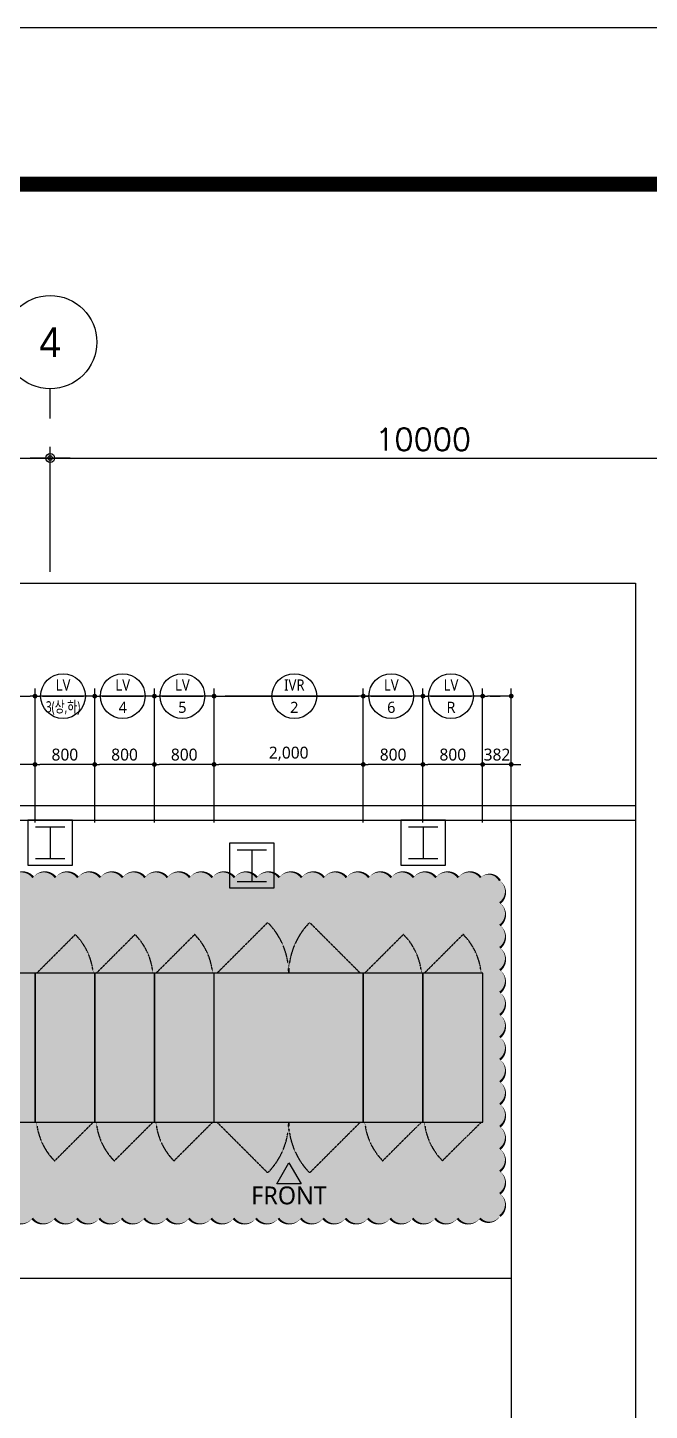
# Model space of a CAD drawing. Header units: millimetres. Extents: x -168200 to -84100, y 0 to 59400.
# Drawn here: x -124508 to -116176, y 40845 to 59400 of the extents above; entities that cross this region are included whole.
import ezdxf
from ezdxf.enums import TextEntityAlignment as Align
from ezdxf.xclip import XClip

# ---------------------------------------------------------------- set-up
doc = ezdxf.new("R2010")
doc.units = ezdxf.units.MM
doc.header["$XCLIPFRAME"] = 0
for name, pattern in [('CEN', [62, 60, -1, 0, -1]), ('CENTER', [55, 50, -2, 1, -2]), ('HIDDEN', [0.375, 0.25, -0.125])]:
    doc.linetypes.add(name, pattern=pattern)
doc.layers.get('Defpoints').update_dxf_attribs({"color": 167})
for name, color, linetype in [('arch', 8, 'Continuous'), ('cen', 1, 'CENTER'), ('DIM', 6, 'Continuous'), ('J', 7, 'Continuous'), ('SOL', 252, 'Continuous'), ('SYM', 3, 'Continuous'), ('XR-SHEET-SHT', 5, 'Continuous'), ('XREF', 7, 'CEN')]:
    doc.layers.add(name, color=color, linetype=linetype)
doc.styles.add('2', font='romanc.shx', dxfattribs={"bigfont": 'gsg1.shx'})
doc.styles.add('arch', font='romans.shx', dxfattribs={"bigfont": 'GHS.SHX'})
doc.styles.add('GHS', font='malgun.ttf')
doc.styles.add('굴림', font='')
doc.styles.add('맑은고딕', font='malgun.ttf')
doc.styles.get('굴림').set_extended_font_data('Gulim')
doc.dimstyles.new('Copy of PSD MI', dxfattribs={"dimscale": 100, "dimtxt": 1.5, "dimasz": 0.8, "dimexe": 1.25, "dimexo": 1.5, "dimgap": 0.6, "dimtad": 1, "dimdec": 0, "dimzin": 1, "dimdsep": 46, "dimlunit": 6, "dimtxsty": '맑은고딕', "dimblk": 'DOT', "dimcen": 2.5, "dimadec": 0, "dimazin": 0, "dimtfac": 1, "dimtdec": 0, "dimtix": 1, "dimtmove": 2, "dimatfit": 3, "dimfxl": 1, "dimtolj": 1, "dimtzin": 1, "dimarcsym": 0})
doc.dimstyles.new('치수~', dxfattribs={"dimscale": 200, "dimtxt": 3, "dimasz": 1.2, "dimexe": 1.5, "dimexo": 1.5, "dimgap": 1, "dimtad": 1, "dimdec": 0, "dimrnd": 0.25, "dimzin": 0, "dimdsep": 46, "dimtxsty": '2', "dimblk": 'Dimdot', "dimcen": 5, "dimclrd": 256, "dimclre": 256, "dimclrt": 256, "dimadec": 0, "dimazin": 0, "dimtfac": 1, "dimtdec": 0, "dimtix": 1, "dimtmove": 2, "dimatfit": 1, "dimldrblk": 'DIMDOT1', "dimfxl": 1, "dimtolj": 1, "dimtzin": 0, "dimarcsym": 0})

# ---------------------------------------------------------------- blocks, each defined once
blk = doc.blocks.new('Dimdot')
at = {"layer": 'arch', "linetype": 'Continuous'}
blk.add_line((-2.25, 0), (2.25, 0), dxfattribs=at)
for radius in [0.5, 0.25]:
    blk.add_circle((0, 0), radius, dxfattribs=at)
blk = doc.blocks.new('*D5')
at = {"layer": 'arch', "lineweight": -2, "transparency": 16777216}
for p, q in [((-134207, 52097), (-134207, 53775)), ((-134087, 53625), (-124327, 53625)), ((-124207, 52097), (-124207, 53775))]:
    blk.add_line(p, q, dxfattribs=at)
at = {"layer": 'Defpoints', "color": 0, "transparency": 16777216}
for p in [(-124207, 53625), (-134207, 51947), (-124207, 51947)]:
    blk.add_point(p, dxfattribs=at)
at = {"layer": 'arch', "lineweight": -2, "transparency": 16777216, "xscale": 120, "yscale": 120, "zscale": 120, "rotation": 180}
blk.add_blockref('Dimdot', (-134207, 53625), dxfattribs=at)
at = {"layer": 'arch', "lineweight": -2, "transparency": 16777216, "xscale": 120, "yscale": 120, "zscale": 120}
blk.add_blockref('Dimdot', (-124207, 53625), dxfattribs=at)
at = {"layer": 'arch', "transparency": 16777216, "insert": (-129207, 53875), "char_height": 300, "attachment_point": 5, "style": 'arch'}
blk.add_mtext('\\A1;10000', dxfattribs=at)
blk = doc.blocks.new('DIMDOT1')
blk.add_hatch(color=256).paths.add_polyline_path([(0.5, 0, 1), (-0.5, 0, 1)])
blk.add_line((-2, 0), (2, 0))
blk.add_circle((0, 0), 0.5)
blk = doc.blocks.new('*D6')
at = {"layer": 'arch', "lineweight": -2, "transparency": 16777216}
for p, q in [((-124207, 52097), (-124207, 53775)), ((-124087, 53625), (-114327, 53625)), ((-114207, 51865), (-114207, 53775))]:
    blk.add_line(p, q, dxfattribs=at)
at = {"layer": 'Defpoints', "color": 0, "transparency": 16777216}
for p in [(-114207, 53625), (-124207, 51947), (-114207, 51715)]:
    blk.add_point(p, dxfattribs=at)
at = {"layer": 'arch', "lineweight": -2, "transparency": 16777216, "xscale": 120, "yscale": 120, "zscale": 120, "rotation": 180}
blk.add_blockref('Dimdot', (-124207, 53625), dxfattribs=at)
at = {"layer": 'arch', "lineweight": -2, "transparency": 16777216, "xscale": 120, "yscale": 120, "zscale": 120}
blk.add_blockref('Dimdot', (-114207, 53625), dxfattribs=at)
at = {"layer": 'arch', "transparency": 16777216, "insert": (-119207, 53875), "char_height": 300, "attachment_point": 5, "style": 'arch'}
blk.add_mtext('\\A1;10000', dxfattribs=at)
blk = doc.blocks.new('H기둥')
at = {"color": 0, "ltscale": 200}
for p, q in [((105, 512), (495, 512)), ((300, 512), (300, 88)), ((105, 88), (495, 88))]:
    blk.add_line(p, q, dxfattribs=at)
blk.add_lwpolyline([(0, 0), (600, 0), (600, 600), (0, 600)], close=True, dxfattribs=at)
blk = doc.blocks.new('XR-A동', base_point=(461, 408))
at = {"layer": 'arch', "ltscale": 200}
for p, q in [((31397, 86337), (71525, 86337)), ((31397, 86137), (71525, 86137))]:
    blk.add_line(p, q, dxfattribs=at)
for p in [(48425, 85537), (53425, 85537), (51128, 85229)]:
    blk.add_blockref('H기둥', p, dxfattribs=at)
blk = doc.blocks.new('XR-FORM-EE', base_point=(461, 408))
at = {"layer": 'XR-SHEET-SHT', "color": 5}
blk.add_lwpolyline([(0, 118800), (168200, 118800), (168200, 0), (0, 0)], close=True, dxfattribs=at)
at = {"layer": 'XR-SHEET-SHT', "color": 5, "const_width": 400}
blk.add_lwpolyline([(9300, 114600), (163900, 114600), (163900, 4200), (9300, 4200)], close=True, dxfattribs=at)
blk = doc.blocks.new('DOT')
at = {"layer": 'cen', "color": 0, "linetype": 'ByBlock'}
blk.add_line((-0.5, 0), (-1, 0), dxfattribs=at)
at = {"layer": 'cen', "color": 0, "linetype": 'ByBlock', "const_width": 0.5}
blk.add_lwpolyline([(-0.25, 0, 1), (0.25, 0, 1)], format="xyb", close=True, dxfattribs=at)
blk = doc.blocks.new('*D25')
at = {"layer": 'Defpoints', "color": 0, "transparency": 16777216}
for p in [(-126710, 49513), (-126710, 48612), (-124410, 48612)]:
    blk.add_point(p, dxfattribs=at)
at = {"layer": 'DIM', "color": 0, "lineweight": -2, "ltscale": 2, "transparency": 16777216}
for p, q in [((-126710, 48732), (-126710, 49613)), ((-124410, 48732), (-124410, 49613)), ((-124474, 49513), (-126646, 49513))]:
    blk.add_line(p, q, dxfattribs=at)
at = {"layer": 'DIM', "color": 0, "lineweight": -2, "transparency": 16777216, "xscale": 64, "yscale": 64, "zscale": 64, "rotation": 180}
blk.add_blockref('DOT', (-126710, 49513), dxfattribs=at)
at = {"layer": 'DIM', "color": 0, "lineweight": -2, "transparency": 16777216, "xscale": 64, "yscale": 64, "zscale": 64}
blk.add_blockref('DOT', (-124410, 49513), dxfattribs=at)
at = {"layer": 'DIM', "color": 3, "transparency": 16777216, "insert": (-125560, 49657), "char_height": 160, "attachment_point": 5, "style": '맑은고딕'}
blk.add_mtext('\\A1;2,300', dxfattribs=at)
blk = doc.blocks.new('*D26')
at = {"layer": 'Defpoints', "color": 0, "transparency": 16777216}
for p in [(-124410, 49513), (-124410, 48612), (-123610, 48612)]:
    blk.add_point(p, dxfattribs=at)
at = {"layer": 'DIM', "color": 0, "lineweight": -2, "ltscale": 2, "transparency": 16777216}
for p, q in [((-124410, 48732), (-124410, 49613)), ((-123610, 48732), (-123610, 49613)), ((-123674, 49513), (-124346, 49513))]:
    blk.add_line(p, q, dxfattribs=at)
at = {"layer": 'DIM', "color": 0, "lineweight": -2, "transparency": 16777216, "xscale": 64, "yscale": 64, "zscale": 64, "rotation": 180}
blk.add_blockref('DOT', (-124410, 49513), dxfattribs=at)
at = {"layer": 'DIM', "color": 0, "lineweight": -2, "transparency": 16777216, "xscale": 64, "yscale": 64, "zscale": 64}
blk.add_blockref('DOT', (-123610, 49513), dxfattribs=at)
at = {"layer": 'DIM', "color": 3, "transparency": 16777216, "insert": (-124010, 49644), "char_height": 160, "attachment_point": 5, "style": '맑은고딕'}
blk.add_mtext('\\A1;800', dxfattribs=at)
blk = doc.blocks.new('*D27')
at = {"layer": 'Defpoints', "color": 0, "transparency": 16777216}
for p in [(-123610, 49513), (-123610, 48612), (-122810, 48612)]:
    blk.add_point(p, dxfattribs=at)
at = {"layer": 'DIM', "color": 0, "lineweight": -2, "ltscale": 2, "transparency": 16777216}
for p, q in [((-123610, 48732), (-123610, 49613)), ((-122810, 48732), (-122810, 49613)), ((-122874, 49513), (-123546, 49513))]:
    blk.add_line(p, q, dxfattribs=at)
at = {"layer": 'DIM', "color": 0, "lineweight": -2, "transparency": 16777216, "xscale": 64, "yscale": 64, "zscale": 64, "rotation": 180}
blk.add_blockref('DOT', (-123610, 49513), dxfattribs=at)
at = {"layer": 'DIM', "color": 0, "lineweight": -2, "transparency": 16777216, "xscale": 64, "yscale": 64, "zscale": 64}
blk.add_blockref('DOT', (-122810, 49513), dxfattribs=at)
at = {"layer": 'DIM', "color": 3, "transparency": 16777216, "insert": (-123210, 49644), "char_height": 160, "attachment_point": 5, "style": '맑은고딕'}
blk.add_mtext('\\A1;800', dxfattribs=at)
blk = doc.blocks.new('*D28')
at = {"layer": 'Defpoints', "color": 0, "transparency": 16777216}
for p in [(-122810, 49513), (-122810, 48612), (-122010, 48612)]:
    blk.add_point(p, dxfattribs=at)
at = {"layer": 'DIM', "color": 0, "lineweight": -2, "ltscale": 2, "transparency": 16777216}
for p, q in [((-122810, 48732), (-122810, 49613)), ((-122010, 48732), (-122010, 49613)), ((-122074, 49513), (-122746, 49513))]:
    blk.add_line(p, q, dxfattribs=at)
at = {"layer": 'DIM', "color": 0, "lineweight": -2, "transparency": 16777216, "xscale": 64, "yscale": 64, "zscale": 64, "rotation": 180}
blk.add_blockref('DOT', (-122810, 49513), dxfattribs=at)
at = {"layer": 'DIM', "color": 0, "lineweight": -2, "transparency": 16777216, "xscale": 64, "yscale": 64, "zscale": 64}
blk.add_blockref('DOT', (-122010, 49513), dxfattribs=at)
at = {"layer": 'DIM', "color": 3, "transparency": 16777216, "insert": (-122410, 49644), "char_height": 160, "attachment_point": 5, "style": '맑은고딕'}
blk.add_mtext('\\A1;800', dxfattribs=at)
blk = doc.blocks.new('*D31')
at = {"layer": 'Defpoints', "color": 0, "transparency": 16777216}
for p in [(-122010, 49513), (-122010, 48612), (-120010, 48612)]:
    blk.add_point(p, dxfattribs=at)
at = {"layer": 'DIM', "color": 0, "lineweight": -2, "ltscale": 2, "transparency": 16777216}
for p, q in [((-122010, 48732), (-122010, 49613)), ((-120010, 48732), (-120010, 49613)), ((-120074, 49513), (-121946, 49513))]:
    blk.add_line(p, q, dxfattribs=at)
at = {"layer": 'DIM', "color": 0, "lineweight": -2, "transparency": 16777216, "xscale": 64, "yscale": 64, "zscale": 64, "rotation": 180}
blk.add_blockref('DOT', (-122010, 49513), dxfattribs=at)
at = {"layer": 'DIM', "color": 0, "lineweight": -2, "transparency": 16777216, "xscale": 64, "yscale": 64, "zscale": 64}
blk.add_blockref('DOT', (-120010, 49513), dxfattribs=at)
at = {"layer": 'DIM', "color": 3, "transparency": 16777216, "insert": (-121010, 49657), "char_height": 160, "attachment_point": 5, "style": '맑은고딕'}
blk.add_mtext('\\A1;2,000', dxfattribs=at)
blk = doc.blocks.new('*D32')
at = {"layer": 'Defpoints', "color": 0, "transparency": 16777216}
for p in [(-120010, 49513), (-120010, 48612), (-119210, 48612)]:
    blk.add_point(p, dxfattribs=at)
at = {"layer": 'DIM', "color": 0, "lineweight": -2, "ltscale": 2, "transparency": 16777216}
for p, q in [((-120010, 48732), (-120010, 49613)), ((-119210, 48732), (-119210, 49613)), ((-119274, 49513), (-119946, 49513))]:
    blk.add_line(p, q, dxfattribs=at)
at = {"layer": 'DIM', "color": 0, "lineweight": -2, "transparency": 16777216, "xscale": 64, "yscale": 64, "zscale": 64, "rotation": 180}
blk.add_blockref('DOT', (-120010, 49513), dxfattribs=at)
at = {"layer": 'DIM', "color": 0, "lineweight": -2, "transparency": 16777216, "xscale": 64, "yscale": 64, "zscale": 64}
blk.add_blockref('DOT', (-119210, 49513), dxfattribs=at)
at = {"layer": 'DIM', "color": 3, "transparency": 16777216, "insert": (-119610, 49644), "char_height": 160, "attachment_point": 5, "style": '맑은고딕'}
blk.add_mtext('\\A1;800', dxfattribs=at)
blk = doc.blocks.new('*D33')
at = {"layer": 'Defpoints', "color": 0, "transparency": 16777216}
for p in [(-119210, 49513), (-119210, 48612), (-118410, 48612)]:
    blk.add_point(p, dxfattribs=at)
at = {"layer": 'DIM', "color": 0, "lineweight": -2, "ltscale": 2, "transparency": 16777216}
for p, q in [((-119210, 48732), (-119210, 49613)), ((-118410, 48732), (-118410, 49613)), ((-118474, 49513), (-119146, 49513))]:
    blk.add_line(p, q, dxfattribs=at)
at = {"layer": 'DIM', "color": 0, "lineweight": -2, "transparency": 16777216, "xscale": 64, "yscale": 64, "zscale": 64, "rotation": 180}
blk.add_blockref('DOT', (-119210, 49513), dxfattribs=at)
at = {"layer": 'DIM', "color": 0, "lineweight": -2, "transparency": 16777216, "xscale": 64, "yscale": 64, "zscale": 64}
blk.add_blockref('DOT', (-118410, 49513), dxfattribs=at)
at = {"layer": 'DIM', "color": 3, "transparency": 16777216, "insert": (-118810, 49644), "char_height": 160, "attachment_point": 5, "style": '맑은고딕'}
blk.add_mtext('\\A1;800', dxfattribs=at)
blk = doc.blocks.new('*D40')
at = {"layer": 'Defpoints', "color": 0, "transparency": 16777216}
for p in [(-119210, 50430), (-119210, 48613), (-118410, 48613)]:
    blk.add_point(p, dxfattribs=at)
at = {"layer": 'DIM', "color": 0, "lineweight": -2, "ltscale": 2, "transparency": 16777216}
for p, q in [((-119210, 48733), (-119210, 50530)), ((-118410, 48733), (-118410, 50530)), ((-118474, 50430), (-119146, 50430))]:
    blk.add_line(p, q, dxfattribs=at)
at = {"layer": 'DIM', "color": 0, "lineweight": -2, "transparency": 16777216, "xscale": 64, "yscale": 64, "zscale": 64, "rotation": 180}
blk.add_blockref('DOT', (-119210, 50430), dxfattribs=at)
at = {"layer": 'DIM', "color": 0, "lineweight": -2, "transparency": 16777216, "xscale": 64, "yscale": 64, "zscale": 64}
blk.add_blockref('DOT', (-118410, 50430), dxfattribs=at)
blk = doc.blocks.new('*D41')
at = {"layer": 'Defpoints', "color": 0, "transparency": 16777216}
for p in [(-120010, 50430), (-120010, 48613), (-119210, 48613)]:
    blk.add_point(p, dxfattribs=at)
at = {"layer": 'DIM', "color": 0, "lineweight": -2, "ltscale": 2, "transparency": 16777216}
for p, q in [((-120010, 48733), (-120010, 50530)), ((-119210, 48733), (-119210, 50530)), ((-119274, 50430), (-119946, 50430))]:
    blk.add_line(p, q, dxfattribs=at)
at = {"layer": 'DIM', "color": 0, "lineweight": -2, "transparency": 16777216, "xscale": 64, "yscale": 64, "zscale": 64, "rotation": 180}
blk.add_blockref('DOT', (-120010, 50430), dxfattribs=at)
at = {"layer": 'DIM', "color": 0, "lineweight": -2, "transparency": 16777216, "xscale": 64, "yscale": 64, "zscale": 64}
blk.add_blockref('DOT', (-119210, 50430), dxfattribs=at)
blk = doc.blocks.new('*D42')
at = {"layer": 'Defpoints', "color": 0, "transparency": 16777216}
for p in [(-120010, 50430), (-122010, 48613), (-120010, 48613)]:
    blk.add_point(p, dxfattribs=at)
at = {"layer": 'DIM', "color": 0, "lineweight": -2, "ltscale": 2, "transparency": 16777216}
for p, q in [((-122010, 48733), (-122010, 50530)), ((-120010, 48733), (-120010, 50530)), ((-121946, 50430), (-120074, 50430))]:
    blk.add_line(p, q, dxfattribs=at)
at = {"layer": 'DIM', "color": 0, "lineweight": -2, "transparency": 16777216, "xscale": 64, "yscale": 64, "zscale": 64, "rotation": 180}
blk.add_blockref('DOT', (-122010, 50430), dxfattribs=at)
at = {"layer": 'DIM', "color": 0, "lineweight": -2, "transparency": 16777216, "xscale": 64, "yscale": 64, "zscale": 64}
blk.add_blockref('DOT', (-120010, 50430), dxfattribs=at)
blk = doc.blocks.new('*D43')
at = {"layer": 'Defpoints', "color": 0, "transparency": 16777216}
for p in [(-122810, 50430), (-122810, 48613), (-122010, 48613)]:
    blk.add_point(p, dxfattribs=at)
at = {"layer": 'DIM', "color": 0, "lineweight": -2, "ltscale": 2, "transparency": 16777216}
for p, q in [((-122810, 48733), (-122810, 50530)), ((-122010, 48733), (-122010, 50530)), ((-122074, 50430), (-122746, 50430))]:
    blk.add_line(p, q, dxfattribs=at)
at = {"layer": 'DIM', "color": 0, "lineweight": -2, "transparency": 16777216, "xscale": 64, "yscale": 64, "zscale": 64, "rotation": 180}
blk.add_blockref('DOT', (-122810, 50430), dxfattribs=at)
at = {"layer": 'DIM', "color": 0, "lineweight": -2, "transparency": 16777216, "xscale": 64, "yscale": 64, "zscale": 64}
blk.add_blockref('DOT', (-122010, 50430), dxfattribs=at)
blk = doc.blocks.new('*D44')
at = {"layer": 'Defpoints', "color": 0, "transparency": 16777216}
for p in [(-123610, 50430), (-123610, 48613), (-122810, 48613)]:
    blk.add_point(p, dxfattribs=at)
at = {"layer": 'DIM', "color": 0, "lineweight": -2, "ltscale": 2, "transparency": 16777216}
for p, q in [((-123610, 48733), (-123610, 50530)), ((-122810, 48733), (-122810, 50530)), ((-122874, 50430), (-123546, 50430))]:
    blk.add_line(p, q, dxfattribs=at)
at = {"layer": 'DIM', "color": 0, "lineweight": -2, "transparency": 16777216, "xscale": 64, "yscale": 64, "zscale": 64, "rotation": 180}
blk.add_blockref('DOT', (-123610, 50430), dxfattribs=at)
at = {"layer": 'DIM', "color": 0, "lineweight": -2, "transparency": 16777216, "xscale": 64, "yscale": 64, "zscale": 64}
blk.add_blockref('DOT', (-122810, 50430), dxfattribs=at)
blk = doc.blocks.new('*D45')
at = {"layer": 'Defpoints', "color": 0, "transparency": 16777216}
for p in [(-124410, 50430), (-124410, 48613), (-123610, 48613)]:
    blk.add_point(p, dxfattribs=at)
at = {"layer": 'DIM', "color": 0, "lineweight": -2, "ltscale": 2, "transparency": 16777216}
for p, q in [((-124410, 48733), (-124410, 50530)), ((-123610, 48733), (-123610, 50530)), ((-123674, 50430), (-124346, 50430))]:
    blk.add_line(p, q, dxfattribs=at)
at = {"layer": 'DIM', "color": 0, "lineweight": -2, "transparency": 16777216, "xscale": 64, "yscale": 64, "zscale": 64, "rotation": 180}
blk.add_blockref('DOT', (-124410, 50430), dxfattribs=at)
at = {"layer": 'DIM', "color": 0, "lineweight": -2, "transparency": 16777216, "xscale": 64, "yscale": 64, "zscale": 64}
blk.add_blockref('DOT', (-123610, 50430), dxfattribs=at)
blk = doc.blocks.new('*D46')
at = {"layer": 'Defpoints', "color": 0, "transparency": 16777216}
for p in [(-124410, 50430), (-126710, 48613), (-124410, 48613)]:
    blk.add_point(p, dxfattribs=at)
at = {"layer": 'DIM', "color": 0, "lineweight": -2, "ltscale": 2, "transparency": 16777216}
for p, q in [((-126710, 48733), (-126710, 50530)), ((-124410, 48733), (-124410, 50530)), ((-126646, 50430), (-124474, 50430))]:
    blk.add_line(p, q, dxfattribs=at)
at = {"layer": 'DIM', "color": 0, "lineweight": -2, "transparency": 16777216, "xscale": 64, "yscale": 64, "zscale": 64, "rotation": 180}
blk.add_blockref('DOT', (-126710, 50430), dxfattribs=at)
at = {"layer": 'DIM', "color": 0, "lineweight": -2, "transparency": 16777216, "xscale": 64, "yscale": 64, "zscale": 64}
blk.add_blockref('DOT', (-124410, 50430), dxfattribs=at)
blk = doc.blocks.new('*D50')
at = {"layer": 'Defpoints', "color": 0, "transparency": 16777216}
for p in [(-118410, 49513), (-118410, 48612), (-118027, 48612)]:
    blk.add_point(p, dxfattribs=at)
at = {"layer": 'DIM', "color": 0, "lineweight": -2, "ltscale": 2, "transparency": 16777216}
for p, q in [((-118410, 48732), (-118410, 49613)), ((-118027, 48732), (-118027, 49613)), ((-118474, 49513), (-118538, 49513)), ((-118027, 49513), (-118410, 49513)), ((-117963, 49513), (-117899, 49513))]:
    blk.add_line(p, q, dxfattribs=at)
at = {"layer": 'DIM', "color": 0, "lineweight": -2, "transparency": 16777216, "xscale": 64, "yscale": 64, "zscale": 64}
blk.add_blockref('DOT', (-118410, 49513), dxfattribs=at)
at = {"layer": 'DIM', "color": 0, "lineweight": -2, "transparency": 16777216, "xscale": 64, "yscale": 64, "zscale": 64, "rotation": 180}
blk.add_blockref('DOT', (-118027, 49513), dxfattribs=at)
at = {"layer": 'DIM', "color": 3, "transparency": 16777216, "insert": (-118218, 49644), "char_height": 160, "attachment_point": 5, "style": '맑은고딕'}
blk.add_mtext('\\A1;382', dxfattribs=at)
blk = doc.blocks.new('*D51')
at = {"layer": 'Defpoints', "color": 0, "transparency": 16777216}
for p in [(-118410, 50430), (-118410, 48613), (-118027, 48613)]:
    blk.add_point(p, dxfattribs=at)
at = {"layer": 'DIM', "color": 0, "lineweight": -2, "ltscale": 2, "transparency": 16777216}
for p, q in [((-118410, 48733), (-118410, 50530)), ((-118027, 48733), (-118027, 50530)), ((-118091, 50430), (-118346, 50430))]:
    blk.add_line(p, q, dxfattribs=at)
at = {"layer": 'DIM', "color": 0, "lineweight": -2, "transparency": 16777216, "xscale": 64, "yscale": 64, "zscale": 64, "rotation": 180}
blk.add_blockref('DOT', (-118410, 50430), dxfattribs=at)
at = {"layer": 'DIM', "color": 0, "lineweight": -2, "transparency": 16777216, "xscale": 64, "yscale": 64, "zscale": 64}
blk.add_blockref('DOT', (-118027, 50430), dxfattribs=at)

msp = doc.modelspace()

# ---------------------------------------------------------------- hatches: boundary and pattern name
at = {"layer": 'SOL'}
msp.add_hatch(color=256, dxfattribs=at).paths.add_polyline_path([(-137634.8, 47996.1, -0.5), (-137334.8, 47996.1, -0.5), (-137034.8, 47996.1, -0.5), (-136734.8, 47996.1, -0.5), (-136434.8, 47996.1, -0.5), (-136134.8, 47996.1, -0.5), (-135834.8, 47996.1, -0.5), (-135534.8, 47996.1, -0.5), (-135234.8, 47996.1, -0.5), (-134934.8, 47996.1, -0.5), (-134634.8, 47996.1, -0.5), (-134334.8, 47996.1, -0.5), (-134034.8, 47996.1, -0.5), (-133734.8, 47996.1, -0.5), (-133434.8, 47996.1, -0.5), (-133134.8, 47996.1, -0.5), (-132834.8, 47996.1, -0.5), (-132534.8, 47996.1, -0.5), (-132234.8, 47996.1, -0.5), (-131934.8, 47996.1, -0.5), (-131634.8, 47996.1, -0.5), (-131334.8, 47996.1, -0.5), (-131034.8, 47996.1, -0.5), (-130734.8, 47996.1, -0.5), (-130434.8, 47996.1, -0.5), (-130134.8, 47996.1, -0.5), (-129834.8, 47996.1, -0.5), (-129534.8, 47996.1, -0.5), (-129234.8, 47996.1, -0.5), (-128934.8, 47996.1, -0.5), (-128634.8, 47996.1, -0.5), (-128334.8, 47996.1, -0.5), (-128034.8, 47996.1, -0.5), (-127734.8, 47996.1, -0.5), (-127434.8, 47996.1, -0.5), (-127134.8, 47996.1, -0.5), (-126834.8, 47996.1, -0.5), (-126534.8, 47996.1, -0.5), (-126234.8, 47996.1, -0.5), (-125934.8, 47996.1, -0.5), (-125634.8, 47996.1, -0.5), (-125334.8, 47996.1, -0.5), (-125034.8, 47996.1, -0.5), (-124734.8, 47996.1, -0.5), (-124434.8, 47996.1, -0.5), (-124134.8, 47996.1, -0.5), (-123834.8, 47996.1, -0.5), (-123534.8, 47996.1, -0.5), (-123234.8, 47996.1, -0.5), (-122934.8, 47996.1, -0.5), (-122634.8, 47996.1, -0.5), (-122334.8, 47996.1, -0.5), (-122034.8, 47996.1, -0.5), (-121734.8, 47996.1, -0.5), (-121434.8, 47996.1, -0.5), (-121134.8, 47996.1, -0.5), (-120834.8, 47996.1, -0.5), (-120534.8, 47996.1, -0.5), (-120234.8, 47996.1, -0.5), (-119934.8, 47996.1, -0.5), (-119634.8, 47996.1, -0.5), (-119334.8, 47996.1, -0.5), (-119034.8, 47996.1, -0.5), (-118734.8, 47996.1, -0.5), (-118434.8, 47996.1, -0.5), (-118178.9, 47952, -0.5), (-118178.9, 47652, -0.5), (-118178.9, 47352, -0.5), (-118178.9, 47052, -0.5), (-118178.9, 46752, -0.5), (-118178.9, 46452, -0.5), (-118178.9, 46152, -0.5), (-118178.9, 45852, -0.5), (-118178.9, 45552, -0.5), (-118178.9, 45252, -0.5), (-118178.9, 44952, -0.5), (-118178.9, 44652, -0.5), (-118178.9, 44352, -0.5), (-118178.9, 44052, -0.5), (-118178.9, 43752, -0.5), (-118178.9, 43452, -0.5), (-118448.5, 43421.6, -0.5), (-118748.5, 43421.6, -0.5), (-119048.5, 43421.6, -0.5), (-119348.5, 43421.6, -0.5), (-119648.5, 43421.6, -0.5), (-119948.5, 43421.6, -0.5), (-120248.5, 43421.6, -0.5), (-120548.5, 43421.6, -0.5), (-120848.5, 43421.6, -0.5), (-121148.5, 43421.6, -0.5), (-121448.5, 43421.6, -0.5), (-121748.5, 43421.6, -0.5), (-122048.5, 43421.6, -0.5), (-122348.5, 43421.6, -0.5), (-122648.5, 43421.6, -0.5), (-122948.5, 43421.6, -0.5), (-123248.5, 43421.6, -0.5), (-123548.5, 43421.6, -0.5), (-123848.5, 43421.6, -0.5), (-124148.5, 43421.6, -0.5), (-124448.5, 43421.6, -0.5), (-124748.5, 43421.6, -0.5), (-125048.5, 43421.6, -0.5), (-125348.5, 43421.6, -0.5), (-125648.5, 43421.6, -0.5), (-125948.5, 43421.6, -0.5), (-126248.5, 43421.6, -0.5), (-126548.5, 43421.6, -0.5), (-126848.5, 43421.6, -0.5), (-127148.5, 43421.6, -0.5), (-127448.5, 43421.6, -0.5), (-127748.5, 43421.6, -0.5), (-128048.5, 43421.6, -0.5), (-128348.5, 43421.6, -0.5), (-128648.5, 43421.6, -0.5), (-128948.5, 43421.6, -0.5), (-129248.5, 43421.6, -0.5), (-129548.5, 43421.6, -0.5), (-129848.5, 43421.6, -0.5), (-130148.5, 43421.6, -0.5), (-130448.5, 43421.6, -0.5), (-130748.5, 43421.6, -0.5), (-131048.5, 43421.6, -0.5), (-131348.5, 43421.6, -0.5), (-131648.5, 43421.6, -0.5), (-131948.5, 43421.6, -0.5), (-132248.5, 43421.6, -0.5), (-132548.5, 43421.6, -0.5), (-132848.5, 43421.6, -0.5), (-133148.5, 43421.6, -0.5), (-133448.5, 43421.6, -0.5), (-133748.5, 43421.6, -0.5), (-134048.5, 43421.6, -0.5), (-134348.5, 43421.6, -0.5), (-134648.5, 43421.6, -0.5), (-134948.5, 43421.6, -0.5), (-135248.5, 43421.6, -0.5), (-135548.5, 43421.6, -0.5), (-135848.5, 43421.6, -0.5), (-136148.5, 43421.6, -0.5), (-136448.5, 43421.6, -0.5), (-136748.5, 43421.6, -0.5), (-137048.5, 43421.6, -0.5), (-137348.5, 43421.6, -0.5), (-137634.8, 43435.3, -0.5), (-137634.8, 43735.3, -0.5), (-137634.8, 44035.3, -0.5), (-137634.8, 44335.3, -0.5), (-137634.8, 44635.3, -0.5), (-137634.8, 44935.3, -0.5), (-137634.8, 45235.3, -0.5), (-137634.8, 45535.3, -0.5), (-137634.8, 45835.3, -0.5), (-137634.8, 46135.3, -0.5), (-137634.8, 46435.3, -0.5), (-137634.8, 46735.3, -0.5), (-137634.8, 47035.3, -0.5), (-137634.8, 47335.3, -0.5), (-137634.8, 47635.3, -0.5), (-137634.8, 47935.3, -0.5)])

# ---------------------------------------------------------------- linework, layer by layer
at = {"layer": 'arch'}
msp.add_line((-124207.3, 54155.3), (-124207.3, 54555.3), dxfattribs=at)
at = {"layer": 'arch', "ltscale": 5}
for p, q in [((-118027.3, 48762.2), (-118027.3, 36612.2)), ((-118027.3, 42612.2), (-138027.3, 42612.2))]:
    msp.add_line(p, q, dxfattribs=at)
at = {"layer": 'arch'}
msp.add_circle((-124207.3, 55180.3), 625, dxfattribs=at)
at = {"layer": 'DIM'}
for p, q in [((-124309.6, 50429.5, 0), (-123759.6, 50429.5)), ((-123509.6, 50429.5, 0), (-122959.6, 50429.5)), ((-122709.6, 50429.5, 0), (-122159.6, 50429.5)), ((-119909.6, 50429.5, 0), (-121859.6, 50429.5)), ((-121209.6, 50429.5, 0), (-120659.6, 50429.5)), ((-119909.6, 50429.5, 0), (-119359.6, 50429.5)), ((-119109.6, 50429.5, 0), (-118559.6, 50429.5)), ((-119109.6, 50429.5, 0), (-118559.6, 50429.5)), ((-118309.6, 50429.5, 0), (-118177.3, 50429.5))]:
    msp.add_line(p, q, dxfattribs=at)
for centre in [(-124034.6, 50429.5, 0), (-123234.6, 50429.5, 0), (-122434.6, 50429.5, 0), (-120934.6, 50429.5, 0), (-119634.6, 50429.5, 0), (-118834.6, 50429.5, 0)]:
    msp.add_circle(centre, 300, dxfattribs=at)
at = {"layer": 'J', "color": 3}
for points in [[(-124409.6, 46712.2), (-126709.6, 46712.2), (-126709.6, 44712.2), (-124409.6, 44712.2)], [(-123609.6, 46712.2), (-124409.6, 46712.2), (-124409.6, 44712.2), (-123609.6, 44712.2)], [(-122809.6, 46712.2), (-123609.6, 46712.2), (-123609.6, 44712.2), (-122809.6, 44712.2)], [(-122809.6, 46712.2), (-123609.6, 46712.2), (-123609.6, 44712.2), (-122809.6, 44712.2)], [(-120009.6, 46712.2), (-122809.6, 46712.2), (-122809.6, 44712.2), (-120009.6, 44712.2)], [(-122009.6, 46712.2), (-122809.6, 46712.2), (-122809.6, 44712.2), (-122009.6, 44712.2)], [(-122009.6, 46712.2), (-122809.6, 46712.2), (-122809.6, 44712.2), (-122009.6, 44712.2)], [(-119209.6, 46712.2), (-120009.6, 46712.2), (-120009.6, 44712.2), (-119209.6, 44712.2)], [(-118409.6, 46712.2), (-119209.6, 46712.2), (-119209.6, 44712.2), (-118409.6, 44712.2)], [(-118409.6, 46712.2), (-119209.6, 46712.2), (-119209.6, 44712.2), (-118409.6, 44712.2)]]:
    msp.add_lwpolyline(points, close=True, dxfattribs=at)
at = {"layer": 'SYM', "color": 6, "linetype": 'HIDDEN'}
for p, q in [((-121969.6, 46712.2), (-121290.8, 47391)), ((-120728.4, 47391), (-120049.6, 46712.2)), ((-123870.9, 47231), (-124389.6, 46712.2)), ((-123070.9, 47231), (-123589.6, 46712.2)), ((-122270.9, 47231), (-122789.6, 46712.2)), ((-119470.9, 47231), (-119989.6, 46712.2)), ((-118670.9, 47231), (-119189.6, 46712.2)), ((-124148.4, 44193.5), (-123629.6, 44712.2)), ((-123348.4, 44193.5), (-122829.6, 44712.2)), ((-122548.4, 44193.5), (-122029.6, 44712.2)), ((-121969.6, 44712.2), (-121290.8, 44033.4)), ((-120728.4, 44033.4), (-120049.6, 44712.2)), ((-119748.4, 44193.5), (-119229.6, 44712.2)), ((-118948.4, 44193.5), (-118429.6, 44712.2))]:
    msp.add_line(p, q, dxfattribs=at)
at = {"layer": 'SYM'}
msp.add_lwpolyline([(-124734.8, 47996.1, 0, 30, -0.5), (-124434.8, 47996.1, 0, 30, -0.5), (-124134.8, 47996.1, 0, 30, -0.5), (-123834.8, 47996.1, 0, 30, -0.5), (-123534.8, 47996.1, 0, 30, -0.5), (-123234.8, 47996.1, 0, 30, -0.5), (-122934.8, 47996.1, 0, 30, -0.5), (-122634.8, 47996.1, 0, 30, -0.5), (-122334.8, 47996.1, 0, 30, -0.5), (-122034.8, 47996.1, 0, 30, -0.5), (-121734.8, 47996.1, 0, 30, -0.5), (-121434.8, 47996.1, 0, 30, -0.5), (-121134.8, 47996.1, 0, 30, -0.5), (-120834.8, 47996.1, 0, 30, -0.5), (-120534.8, 47996.1, 0, 30, -0.5), (-120234.8, 47996.1, 0, 30, -0.5), (-119934.8, 47996.1, 0, 30, -0.5), (-119634.8, 47996.1, 0, 30, -0.5), (-119334.8, 47996.1, 0, 30, -0.5), (-119034.8, 47996.1, 0, 30, -0.5), (-118734.8, 47996.1, 0, 30, -0.5), (-118434.8, 47996.1, 0, 30, -0.5), (-118178.9, 47952, 0, 30, -0.5), (-118178.9, 47652, 0, 30, -0.5), (-118178.9, 47352, 0, 30, -0.5), (-118178.9, 47052, 0, 30, -0.5), (-118178.9, 46752, 0, 30, -0.5), (-118178.9, 46452, 0, 30, -0.5), (-118178.9, 46152, 0, 30, -0.5), (-118178.9, 45852, 0, 30, -0.5), (-118178.9, 45552, 0, 30, -0.5), (-118178.9, 45252, 0, 30, -0.5), (-118178.9, 44952, 0, 30, -0.5), (-118178.9, 44652, 0, 30, -0.5), (-118178.9, 44352, 0, 30, -0.5), (-118178.9, 44052, 0, 30, -0.5), (-118178.9, 43752, 0, 30, -0.5), (-118178.9, 43452, 0, 30, -0.5), (-118448.5, 43421.6, 0, 30, -0.5), (-118748.5, 43421.6, 0, 30, -0.5), (-119048.5, 43421.6, 0, 30, -0.5), (-119348.5, 43421.6, 0, 30, -0.5), (-119648.5, 43421.6, 0, 30, -0.5), (-119948.5, 43421.6, 0, 30, -0.5), (-120248.5, 43421.6, 0, 30, -0.5), (-120548.5, 43421.6, 0, 30, -0.5), (-120848.5, 43421.6, 0, 30, -0.5), (-121148.5, 43421.6, 0, 30, -0.5), (-121448.5, 43421.6, 0, 30, -0.5), (-121748.5, 43421.6, 0, 30, -0.5), (-122048.5, 43421.6, 0, 30, -0.5), (-122348.5, 43421.6, 0, 30, -0.5), (-122648.5, 43421.6, 0, 30, -0.5), (-122948.5, 43421.6, 0, 30, -0.5), (-123248.5, 43421.6, 0, 30, -0.5), (-123548.5, 43421.6, 0, 30, -0.5), (-123848.5, 43421.6, 0, 30, -0.5), (-124148.5, 43421.6, 0, 30, -0.5), (-124448.5, 43421.6, 0, 30, -0.5), (-124748.5, 43421.6, 0, 30, -0.5)], format="xyseb", dxfattribs=at)
at = {"layer": 'SYM', "color": 6}
msp.add_lwpolyline([(-121168.6, 43883.4), (-121005.9, 44165.2), (-120843.1, 43883.4)], close=True, dxfattribs=at)
at = {"layer": 'SYM', "color": 6, "linetype": 'HIDDEN'}
for centre, radius, start, end in [((-121969.6, 46712.2), 960, 0, 45), ((-120049.6, 46712.2), 960, 135, 180), ((-124460.6, 46641.2), 834, 4.88242, 45), ((-123660.6, 46641.2), 834, 4.88242, 45), ((-122860.6, 46641.2), 834, 4.88242, 45), ((-120060.6, 46641.2), 834, 4.88242, 45), ((-119260.6, 46641.2), 834, 4.88242, 45), ((-123558.6, 44783.2), 834, 184.88242, 225), ((-122758.6, 44783.2), 834, 184.88242, 225), ((-121958.6, 44783.2), 834, 184.88242, 225), ((-121969.6, 44712.2), 960, 315, 0), ((-120049.6, 44712.2), 960, 180, 225), ((-119158.6, 44783.2), 834, 184.88242, 225), ((-118358.6, 44783.2), 834, 184.88242, 225)]:
    msp.add_arc(centre, radius, start, end, dxfattribs=at)
at = {"layer": 'XREF', "color": 1}
msp.add_lwpolyline([(-155492.3, 51947), (-116360.3, 51947), (-116360.3, 35045.5), (-155492.3, 35045.5)], close=True, dxfattribs=at)

# ---------------------------------------------------------------- block references
at = {"layer": 'XREF', "xscale": 0.5, "yscale": 0.5, "zscale": 0.5}
msp.add_blockref('XR-FORM-EE', (-167969.5, 204.2), dxfattribs=at)
at = {"layer": 'XREF'}
ref = msp.add_blockref('XR-A동', (-172471.4, -36966.1), dxfattribs=at)
XClip(ref).set_block_clipping_path([(17440.1059559138, 72420.0484632788), (56572.1337907675, 94015.9658418797)])

# ---------------------------------------------------------------- texts
at = {"layer": 'arch', "style": '굴림'}
msp.add_text('4', height=400, dxfattribs=at).set_placement((-124207.3, 55180.3), align=Align.MIDDLE)
at = {"layer": 'DIM', "color": 3, "style": 'GHS'}
for s, width, p in [('LV', 0.9, (-124034.6, 50579.5, 0)), ('LV', 0.9, (-123234.6, 50579.5, 0)), ('LV', 0.9, (-122434.6, 50579.5, 0)), ('IVR', 0.9, (-120934.6, 50579.5, 0)), ('LV', 0.9, (-119634.6, 50579.5, 0)), ('LV', 0.9, (-118834.6, 50579.5, 0)), ('3(상,하)', 0.7, (-124034.6, 50279.5, 0))]:
    msp.add_text(s, height=150, dxfattribs=dict(at, width=width)).set_placement(p, align=Align.MIDDLE)
for s, p in [('4', (-123234.6, 50279.5, 0)), ('5', (-122434.6, 50279.5, 0)), ('2', (-120934.6, 50279.5, 0)), ('6', (-119634.6, 50279.5, 0)), ('R', (-118834.6, 50279.5, 0))]:
    msp.add_text(s, height=150, dxfattribs=at).set_placement(p, align=Align.MIDDLE)
at = {"layer": 'SYM', "style": 'GHS'}
msp.add_text('FRONT', height=240, dxfattribs=at).set_placement((-121005.9, 43729.6), align=Align.MIDDLE)

# ---------------------------------------------------------------- dimensions: what is measured, and where the dimension line sits
at = {"layer": 'arch'}
for base, p1, p2, picture, middle in [((-124207.3, 53625.2), (-134207.3, 51947), (-124207.3, 51947), '*D5', (-129207.3, 53875.2)), ((-114207.3, 53625.2), (-124207.3, 51947), (-114207.3, 51715.5), '*D6', (-119207.3, 53875.2))]:
    dim = msp.add_linear_dim(base=base, p1=p1, p2=p2, dimstyle='치수~', override={"dimscale": 100, "dimtxsty": 'arch', "dimblk": 'Dimdot'}, dxfattribs=at)
    dim.commit()
    dim.dimension.update_dxf_attribs({"geometry": picture, "text_midpoint": middle})
at = {"layer": 'DIM', "color": 6, "ltscale": 2}
for base, p1, p2, picture, middle in [((-124409.6, 50429.5), (-126709.6, 48613), (-124409.6, 48613, 0), '*D46', (-125909.6, 49780.1)), ((-120009.6, 50429.5), (-122009.6, 48613), (-120009.6, 48613, 0), '*D42', (-121309.6, 49780.1))]:
    dim = msp.add_linear_dim(base=base, p1=p1, p2=p2, text=' ', dimstyle='Copy of PSD MI', override={"dimscale": 80, "dimtxt": 2, "dimblk": 'DOT', "dimclrt": 3, "dimfxl": 0.18}, dxfattribs=at)
    dim.commit()
    dim.dimension.update_dxf_attribs({"geometry": picture, "text_midpoint": middle})
for base, p1, p2, picture, middle in [((-124409.6, 50429.5), (-123609.6, 48613), (-124409.6, 48613, 0), '*D45', (-124309.6, 49780.1)), ((-123609.6, 50429.5), (-122809.6, 48613), (-123609.6, 48613, 0), '*D44', (-123509.6, 49780.1)), ((-122809.6, 50429.5), (-122009.6, 48613), (-122809.6, 48613, 0), '*D43', (-122709.6, 49780.1)), ((-120009.6, 50429.5), (-119209.6, 48613), (-120009.6, 48613, 0), '*D41', (-119909.6, 49780.1)), ((-119209.6, 50429.5), (-118409.6, 48613), (-119209.6, 48613, 0), '*D40', (-118809.6, 49780.1)), ((-118409.6, 50429.5), (-118027.3, 48613), (-118409.6, 48613, 0), '*D51', (-118009.6, 49780.1))]:
    dim = msp.add_linear_dim(base=base, p1=p1, p2=p2, angle=180, text=' ', dimstyle='Copy of PSD MI', override={"dimscale": 80, "dimtxt": 2, "dimblk": 'DOT', "dimclrt": 3, "dimfxl": 0.18}, dxfattribs=at)
    dim.commit()
    dim.dimension.update_dxf_attribs({"geometry": picture, "text_midpoint": middle})
for base, p1, p2, picture, middle in [((-126709.6, 49513), (-124409.6, 48612.5), (-126709.6, 48612.5), '*D25', (-125559.6, 49657.1)), ((-124409.6, 49513), (-123609.6, 48612.5), (-124409.6, 48612.5), '*D26', (-124009.6, 49643.7)), ((-123609.6, 49513), (-122809.6, 48612.5), (-123609.6, 48612.5), '*D27', (-123209.6, 49643.7)), ((-122809.6, 49513), (-122009.6, 48612.5), (-122809.6, 48612.5), '*D28', (-122409.6, 49643.7)), ((-122009.6, 49513), (-120009.6, 48612.5), (-122009.6, 48612.5), '*D31', (-121009.6, 49657.1)), ((-120009.6, 49513), (-119209.6, 48612.5), (-120009.6, 48612.5), '*D32', (-119609.6, 49643.7)), ((-119209.6, 49513), (-118409.6, 48612.5), (-119209.6, 48612.5), '*D33', (-118809.6, 49643.7)), ((-118409.6, 49513), (-118027.3, 48612.5), (-118409.6, 48612.5), '*D50', (-118218.5, 49643.7))]:
    dim = msp.add_linear_dim(base=base, p1=p1, p2=p2, angle=180, dimstyle='Copy of PSD MI', override={"dimscale": 80, "dimtxt": 2, "dimblk": 'DOT', "dimclrt": 3, "dimfxl": 0.18}, dxfattribs=at)
    dim.commit()
    dim.dimension.update_dxf_attribs({"geometry": picture, "text_midpoint": middle})

doc.saveas('drawing.dxf')
